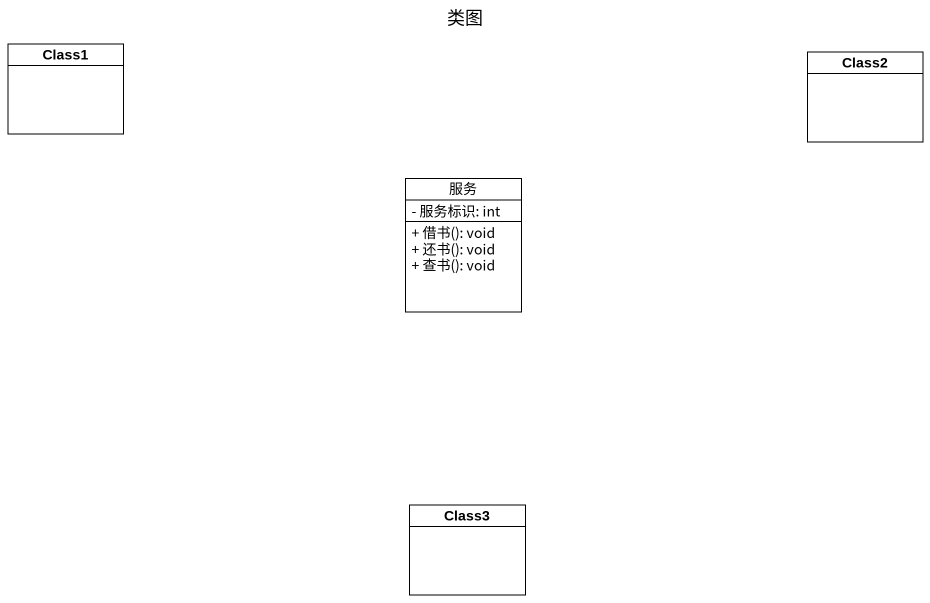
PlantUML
@startuml
title 类图
hide circle
hide empty members
skinparam classAttributeIconSize 0
class Class1
class Class2
class 服务 {
  - 服务标识: int
  + 借书(): void
  + 还书(): void
  + 查书(): void
}
class Class3
@enduml
